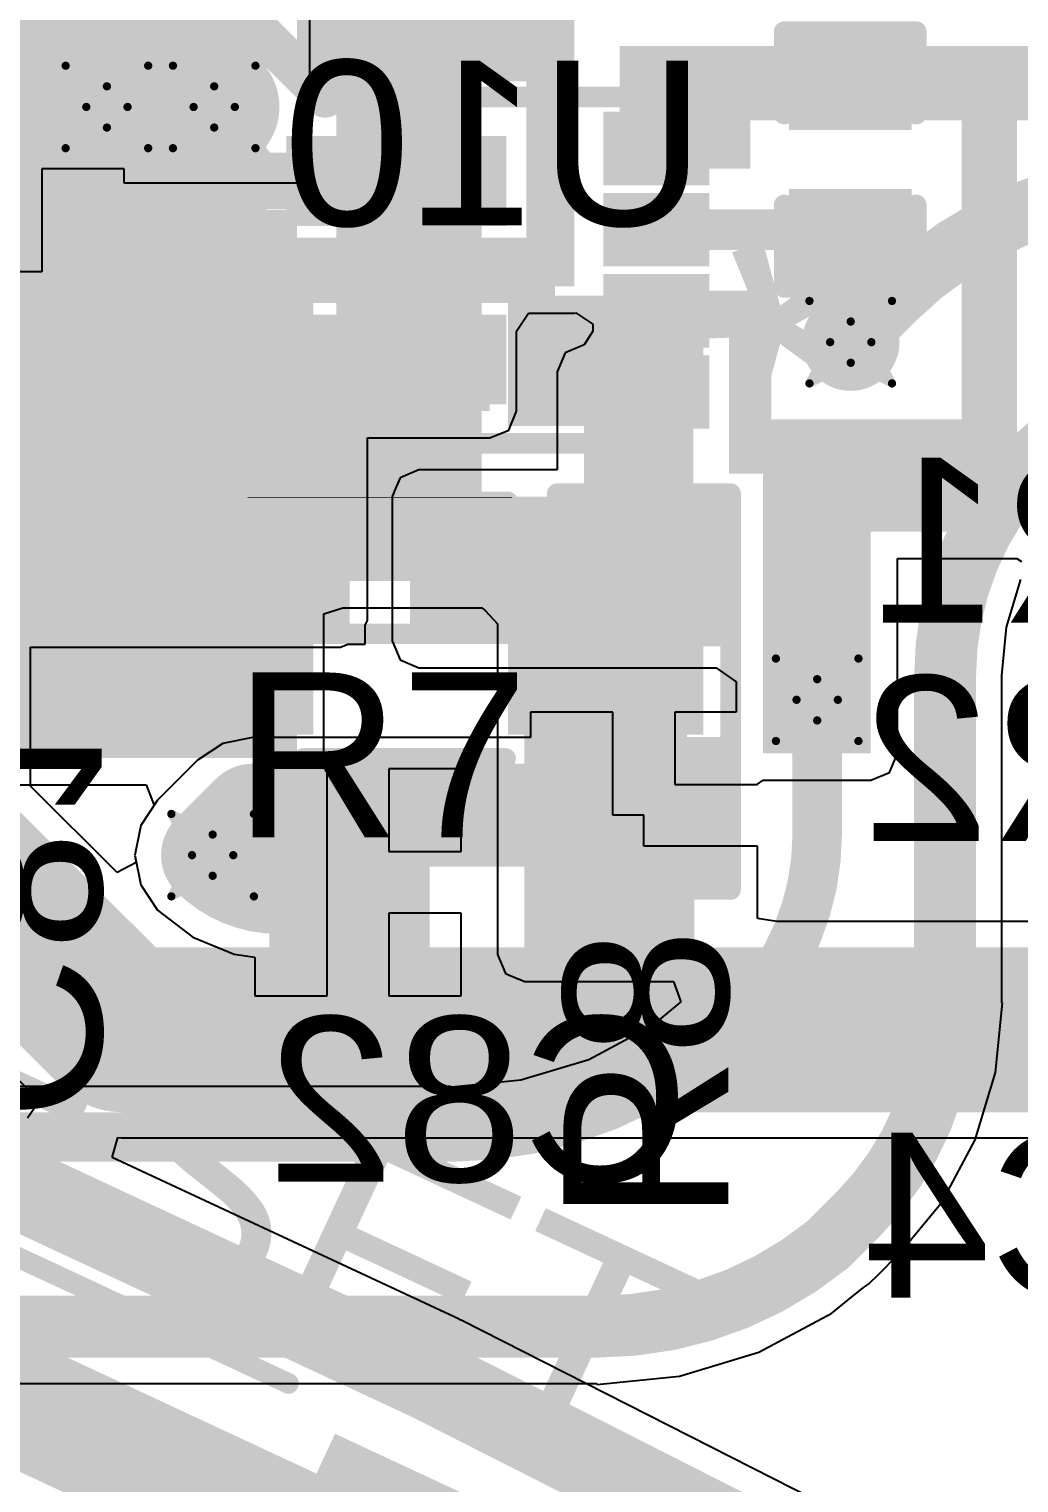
# Model space of a CAD drawing. Header units: millimetres. Extents: x -41 to 155, y -111 to 87.
# Drawn here: x -11.79 to -5.69, y -27.71 to -18.75 of the extents above; entities that cross this region are included whole.
import ezdxf

# ---------------------------------------------------------------- set-up
doc = ezdxf.new("R2010")
doc.units = ezdxf.units.MM
for name, color, linetype in [('BottomLayer', 5, 'Continuous'), ('BottomOverlay', 54, 'Continuous'), ('BottomPaste', 16, 'Continuous'), ('BottomSolder', 6, 'Continuous'), ('DrillDrawing', 1, 'Continuous'), ('Mechanical1', 6, 'Continuous'), ('Mechanical2', 216, 'Continuous'), ('TopLayer', 1, 'Continuous'), ('TopOverlay', 2, 'Continuous'), ('TopPaste', 8, 'Continuous'), ('TopSolder', 216, 'Continuous'), ('ViaHoleLayer', 16, 'Continuous')]:
    doc.layers.add(name, color=color, linetype=linetype)
doc.styles.add('Arial', font='', dxfattribs={"height": 0.2})
doc.styles.get('Arial').set_extended_font_data('Arial')

# ---------------------------------------------------------------- blocks, each defined once
blk = doc.blocks.new('SSOP_5_1_6___B_6')
at = {"layer": 'BottomLayer'}
for points in [[(-1.7, 1.25), (-0.7, 1.25), (-0.7, 0.65), (-1.7, 0.65)], [(0.7, 1.25), (1.7, 1.25), (1.7, 0.65), (0.7, 0.65)], [(-1.7, 0.3), (-0.7, 0.3), (-0.7, -0.3), (-1.7, -0.3)], [(-1.7, -0.65), (-0.7, -0.65), (-0.7, -1.25), (-1.7, -1.25)], [(0.7, -0.65), (1.7, -0.65), (1.7, -1.25), (0.7, -1.25)]]:
    blk.add_hatch(color=5, dxfattribs=at).paths.add_polyline_path(points)
at = {"layer": 'BottomPaste'}
for points in [[(-1.7, 1.25), (-0.7, 1.25), (-0.7, 0.65), (-1.7, 0.65)], [(0.7, 1.25), (1.7, 1.25), (1.7, 0.65), (0.7, 0.65)], [(-1.7, 0.3), (-0.7, 0.3), (-0.7, -0.3), (-1.7, -0.3)], [(-1.7, -0.65), (-0.7, -0.65), (-0.7, -1.25), (-1.7, -1.25)], [(0.7, -0.65), (1.7, -0.65), (1.7, -1.25), (0.7, -1.25)]]:
    blk.add_hatch(color=16, dxfattribs=at).paths.add_polyline_path(points)
at = {"layer": 'BottomSolder'}
for points in [[(-1.8016, 1.3516), (-0.5984, 1.3516), (-0.5984, 0.5484), (-1.8016, 0.5484)], [(0.5984, 1.3516), (1.8016, 1.3516), (1.8016, 0.5484), (0.5984, 0.5484)], [(-1.8016, 0.4016), (-0.5984, 0.4016), (-0.5984, -0.4016), (-1.8016, -0.4016)], [(-1.8016, -0.5484), (-0.5984, -0.5484), (-0.5984, -1.3516), (-1.8016, -1.3516)], [(0.5984, -0.5484), (1.8016, -0.5484), (1.8016, -1.3516), (0.5984, -1.3516)]]:
    blk.add_hatch(color=6, dxfattribs=at).paths.add_polyline_path(points)
at = {"layer": 'BottomOverlay'}
for points, const_width in [([(-0.6604, 1.4986), (0.5842, 1.4986)], 0.127), ([(-2.032, -1.1176), (-2.032, -0.8636)], 0.2), ([(-2.032, -0.8636), (-1.905, -0.9906)], 0.2), ([(-2.032, -1.1176), (-1.905, -0.9906)], 0.2), ([(-0.6604, -1.4986), (0.5842, -1.4986)], 0.127)]:
    blk.add_lwpolyline(points, dxfattribs=dict(at, const_width=const_width))
for points, const_width in [([(-0.6921, 1.4986, 1), (-0.6287, 1.4986, 1)], 0.0635), ([(0.5524, 1.4986, 1), (0.6159, 1.4986, 1)], 0.0635), ([(-2.082, -0.8636, 1), (-1.982, -0.8636, 1)], 0.1), ([(-2.082, -0.8636, 1), (-1.982, -0.8636, 1)], 0.1), ([(-1.955, -0.9906, 1), (-1.855, -0.9906, 1)], 0.1), ([(-1.955, -0.9906, 1), (-1.855, -0.9906, 1)], 0.1), ([(-2.082, -1.1176, 1), (-1.982, -1.1176, 1)], 0.1), ([(-2.082, -1.1176, 1), (-1.982, -1.1176, 1)], 0.1), ([(-0.6921, -1.4986, 1), (-0.6287, -1.4986, 1)], 0.0635), ([(0.5524, -1.4986, 1), (0.6159, -1.4986, 1)], 0.0635)]:
    blk.add_lwpolyline(points, format="xyb", close=True, dxfattribs=dict(at, const_width=const_width))
blk = doc.blocks.new('7_VQFN_HR__2_2__9')
at = {"layer": 'TopLayer'}
for points in [[(0.575, 0.875), (1.025, 0.875), (1.025, 0.625), (0.575, 0.625)], [(-1.375, 0.725), (-0.225, 0.725), (-0.225, 0.375), (-1.375, 0.375)], [(0.575, 0.375), (1.025, 0.375), (1.025, 0.125), (0.575, 0.125)], [(-1.375, 0.1), (0.075, 0.1), (0.075, -0.1), (-1.375, -0.1)], [(0.575, -0.125), (1.025, -0.125), (1.025, -0.375), (0.575, -0.375)], [(-1.375, -0.375), (-0.225, -0.375), (-0.225, -0.725), (-1.375, -0.725)], [(0.575, -0.625), (1.025, -0.625), (1.025, -0.875), (0.575, -0.875)]]:
    blk.add_hatch(color=1, dxfattribs=at).paths.add_polyline_path(points)
at = {"layer": 'TopPaste'}
for points in [[(0.575, 0.875), (1.025, 0.875), (1.025, 0.625), (0.575, 0.625)], [(-1.375, 0.725), (-0.225, 0.725), (-0.225, 0.375), (-1.375, 0.375)], [(0.575, 0.375), (1.025, 0.375), (1.025, 0.125), (0.575, 0.125)], [(-1.375, 0.1), (0.075, 0.1), (0.075, -0.1), (-1.375, -0.1)], [(0.575, -0.125), (1.025, -0.125), (1.025, -0.375), (0.575, -0.375)], [(-1.375, -0.375), (-0.225, -0.375), (-0.225, -0.725), (-1.375, -0.725)], [(0.575, -0.625), (1.025, -0.625), (1.025, -0.875), (0.575, -0.875)]]:
    blk.add_hatch(color=8, dxfattribs=at).paths.add_polyline_path(points)
at = {"layer": 'TopSolder'}
for points in [[(0.4734, 0.9766), (1.1266, 0.9766), (1.1266, 0.5234), (0.4734, 0.5234)], [(-1.4766, 0.8266), (-0.1234, 0.8266), (-0.1234, 0.2734), (-1.4766, 0.2734)], [(0.4734, 0.4766), (1.1266, 0.4766), (1.1266, 0.0234), (0.4734, 0.0234)], [(-1.4766, 0.2016), (0.1766, 0.2016), (0.1766, -0.2016), (-1.4766, -0.2016)], [(0.4734, -0.0234), (1.1266, -0.0234), (1.1266, -0.4766), (0.4734, -0.4766)], [(-1.4766, -0.2734), (-0.1234, -0.2734), (-0.1234, -0.8266), (-1.4766, -0.8266)], [(0.4734, -0.5234), (1.1266, -0.5234), (1.1266, -0.9766), (0.4734, -0.9766)]]:
    blk.add_hatch(color=216, dxfattribs=at).paths.add_polyline_path(points)
at = {"layer": 'TopOverlay', "const_width": 0.127}
for points in [[(-1.1684, 1.0668), (0.762, 1.0668)], [(-1.651, 0.7112), (-1.524, 0.5842)], [(-1.651, 0.4572), (-1.651, 0.7112)], [(-1.651, 0.4572), (-1.524, 0.5842)], [(-1.1684, -1.0668), (0.762, -1.0668)]]:
    blk.add_lwpolyline(points, dxfattribs=at)
at = {"layer": 'TopOverlay', "const_width": 0.0635}
for points in [[(-1.2002, 1.0668, 1), (-1.1366, 1.0668, 1)], [(0.7302, 1.0668, 1), (0.7937, 1.0668, 1)], [(-1.6827, 0.7112, 1), (-1.6193, 0.7112, 1)], [(-1.6827, 0.7112, 1), (-1.6193, 0.7112, 1)], [(-1.5557, 0.5842, 1), (-1.4923, 0.5842, 1)], [(-1.5557, 0.5842, 1), (-1.4923, 0.5842, 1)], [(-1.6827, 0.4572, 1), (-1.6193, 0.4572, 1)], [(-1.6827, 0.4572, 1), (-1.6193, 0.4572, 1)], [(-1.2002, -1.0668, 1), (-1.1366, -1.0668, 1)], [(0.7302, -1.0668, 1), (0.7937, -1.0668, 1)]]:
    blk.add_lwpolyline(points, format="xyb", close=True, dxfattribs=at)
blk = doc.blocks.new('C___0603_13')
at = {"layer": 'TopLayer'}
for points in [[(-0.381, 0.4445), (-0.381, -0.4445), (-1.143, -0.4445), (-1.143, 0.4445)], [(1.143, 0.4445), (1.143, -0.4445), (0.381, -0.4445), (0.381, 0.4445)]]:
    blk.add_hatch(color=1, dxfattribs=at).paths.add_polyline_path(points)
at = {"layer": 'TopPaste'}
for points in [[(-0.381, 0.4445), (-0.381, -0.4445), (-1.143, -0.4445), (-1.143, 0.4445)], [(1.143, 0.4445), (1.143, -0.4445), (0.381, -0.4445), (0.381, 0.4445)]]:
    blk.add_hatch(color=8, dxfattribs=at).paths.add_polyline_path(points)
at = {"layer": 'TopSolder'}
for points in [[(-0.321, 0.5045), (-0.321, -0.5045), (-1.203, -0.5045), (-1.203, 0.5045)], [(1.203, 0.5045), (1.203, -0.5045), (0.321, -0.5045), (0.321, 0.5045)]]:
    blk.add_hatch(color=216, dxfattribs=at).paths.add_polyline_path(points)
at = {"layer": 'TopOverlay', "const_width": 0.127}
for points in [[(-1.2446, -0.5334), (-1.2446, 0.5334)], [(-0.4572, 0.5334), (-1.2446, 0.5334)], [(1.2446, 0.5334), (0.4572, 0.5334)], [(1.2446, -0.5334), (1.2446, 0.5334)], [(-0.4572, -0.5334), (-1.2446, -0.5334)], [(1.2446, -0.5334), (0.4572, -0.5334)]]:
    blk.add_lwpolyline(points, dxfattribs=at)
at = {"layer": 'TopOverlay', "const_width": 0.0635}
for points in [[(-1.2764, 0.5334, 1), (-1.2128, 0.5334, 1)], [(-1.2764, 0.5334, 1), (-1.2128, 0.5334, 1)], [(-0.4889, 0.5334, 1), (-0.4254, 0.5334, 1)], [(0.4254, 0.5334, 1), (0.4889, 0.5334, 1)], [(1.2128, 0.5334, 1), (1.2764, 0.5334, 1)], [(1.2128, 0.5334, 1), (1.2764, 0.5334, 1)], [(-1.2764, -0.5334, 1), (-1.2128, -0.5334, 1)], [(-1.2764, -0.5334, 1), (-1.2128, -0.5334, 1)], [(-0.4889, -0.5334, 1), (-0.4254, -0.5334, 1)], [(0.4254, -0.5334, 1), (0.4889, -0.5334, 1)], [(1.2128, -0.5334, 1), (1.2764, -0.5334, 1)], [(1.2128, -0.5334, 1), (1.2764, -0.5334, 1)]]:
    blk.add_lwpolyline(points, format="xyb", close=True, dxfattribs=at)
blk = doc.blocks.new('C___0402_23')
at = {"layer": 'TopLayer'}
for points in [[(-0.6985, -0.3175), (-0.6985, 0.3175), (-0.2413, 0.3175), (-0.2413, -0.3175)], [(0.2413, -0.3175), (0.2413, 0.3175), (0.6985, 0.3175), (0.6985, -0.3175)]]:
    blk.add_hatch(color=1, dxfattribs=at).paths.add_polyline_path(points)
at = {"layer": 'TopPaste'}
for points in [[(-0.6985, -0.3175), (-0.6985, 0.3175), (-0.2413, 0.3175), (-0.2413, -0.3175)], [(0.2413, -0.3175), (0.2413, 0.3175), (0.6985, 0.3175), (0.6985, -0.3175)]]:
    blk.add_hatch(color=8, dxfattribs=at).paths.add_polyline_path(points)
at = {"layer": 'TopSolder'}
for points in [[(-0.7585, -0.3775), (-0.7585, 0.3775), (-0.1813, 0.3775), (-0.1813, -0.3775)], [(0.1813, -0.3775), (0.1813, 0.3775), (0.7585, 0.3775), (0.7585, -0.3775)]]:
    blk.add_hatch(color=216, dxfattribs=at).paths.add_polyline_path(points)
at = {"layer": 'TopOverlay', "const_width": 0.127}
for points in [[(-0.7874, 0.4064), (-0.2794, 0.4064)], [(-0.7874, 0.4064), (-0.7874, -0.4064)], [(0.2794, 0.4064), (0.7874, 0.4064)], [(0.7874, 0.4064), (0.7874, -0.4064)], [(-0.7874, -0.4064), (-0.2794, -0.4064)], [(0.2794, -0.4064), (0.7874, -0.4064)]]:
    blk.add_lwpolyline(points, dxfattribs=at)
at = {"layer": 'TopOverlay', "const_width": 0.0635}
for points in [[(-0.8191, 0.4064, 1), (-0.7556, 0.4064, 1)], [(-0.8191, 0.4064, 1), (-0.7556, 0.4064, 1)], [(-0.3111, 0.4064, 1), (-0.2477, 0.4064, 1)], [(0.2477, 0.4064, 1), (0.3112, 0.4064, 1)], [(0.7556, 0.4064, 1), (0.8191, 0.4064, 1)], [(0.7556, 0.4064, 1), (0.8191, 0.4064, 1)], [(-0.8191, -0.4064, 1), (-0.7556, -0.4064, 1)], [(-0.8191, -0.4064, 1), (-0.7556, -0.4064, 1)], [(-0.3112, -0.4064, 1), (-0.2477, -0.4064, 1)], [(0.2477, -0.4064, 1), (0.3111, -0.4064, 1)], [(0.7556, -0.4064, 1), (0.8191, -0.4064, 1)], [(0.7556, -0.4064, 1), (0.8191, -0.4064, 1)]]:
    blk.add_lwpolyline(points, format="xyb", close=True, dxfattribs=at)
blk = doc.blocks.new('C___0603_B_59')
at = {"layer": 'BottomLayer'}
for points in [[(-1.143, -0.4445), (-1.143, 0.4445), (-0.381, 0.4445), (-0.381, -0.4445)], [(0.381, -0.4445), (0.381, 0.4445), (1.143, 0.4445), (1.143, -0.4445)]]:
    blk.add_hatch(color=5, dxfattribs=at).paths.add_polyline_path(points)
at = {"layer": 'BottomPaste'}
for points in [[(-1.143, -0.4445), (-1.143, 0.4445), (-0.381, 0.4445), (-0.381, -0.4445)], [(0.381, -0.4445), (0.381, 0.4445), (1.143, 0.4445), (1.143, -0.4445)]]:
    blk.add_hatch(color=16, dxfattribs=at).paths.add_polyline_path(points)
at = {"layer": 'BottomSolder'}
for points in [[(-1.203, -0.5045), (-1.203, 0.5045), (-0.321, 0.5045), (-0.321, -0.5045)], [(0.321, -0.5045), (0.321, 0.5045), (1.203, 0.5045), (1.203, -0.5045)]]:
    blk.add_hatch(color=6, dxfattribs=at).paths.add_polyline_path(points)
at = {"layer": 'BottomOverlay', "const_width": 0.127}
for points in [[(-1.2446, 0.5334), (-0.4572, 0.5334)], [(-1.2446, -0.5334), (-1.2446, 0.5334)], [(0.4572, 0.5334), (1.2446, 0.5334)], [(1.2446, -0.5334), (1.2446, 0.5334)], [(-1.2446, -0.5334), (-0.4572, -0.5334)], [(0.4572, -0.5334), (1.2446, -0.5334)]]:
    blk.add_lwpolyline(points, dxfattribs=at)
at = {"layer": 'BottomOverlay', "const_width": 0.0635}
for points in [[(-1.2764, 0.5334, 1), (-1.2128, 0.5334, 1)], [(-1.2764, 0.5334, 1), (-1.2128, 0.5334, 1)], [(-0.4889, 0.5334, 1), (-0.4254, 0.5334, 1)], [(0.4254, 0.5334, 1), (0.4889, 0.5334, 1)], [(1.2128, 0.5334, 1), (1.2764, 0.5334, 1)], [(1.2128, 0.5334, 1), (1.2764, 0.5334, 1)], [(-1.2764, -0.5334, 1), (-1.2128, -0.5334, 1)], [(-1.2764, -0.5334, 1), (-1.2128, -0.5334, 1)], [(-0.4889, -0.5334, 1), (-0.4254, -0.5334, 1)], [(0.4254, -0.5334, 1), (0.4889, -0.5334, 1)], [(1.2128, -0.5334, 1), (1.2764, -0.5334, 1)], [(1.2128, -0.5334, 1), (1.2764, -0.5334, 1)]]:
    blk.add_lwpolyline(points, format="xyb", close=True, dxfattribs=at)
blk = doc.blocks.new('R___0402_65')
at = {"layer": 'TopLayer'}
for points in [[(-0.6985, -0.3175), (-0.6985, 0.3175), (-0.2413, 0.3175), (-0.2413, -0.3175)], [(0.2413, -0.3175), (0.2413, 0.3175), (0.6985, 0.3175), (0.6985, -0.3175)]]:
    blk.add_hatch(color=1, dxfattribs=at).paths.add_polyline_path(points)
at = {"layer": 'TopPaste'}
for points in [[(-0.6985, -0.3175), (-0.6985, 0.3175), (-0.2413, 0.3175), (-0.2413, -0.3175)], [(0.2413, -0.3175), (0.2413, 0.3175), (0.6985, 0.3175), (0.6985, -0.3175)]]:
    blk.add_hatch(color=8, dxfattribs=at).paths.add_polyline_path(points)
at = {"layer": 'TopSolder'}
for points in [[(-0.7535, -0.3725), (-0.7535, 0.3725), (-0.1863, 0.3725), (-0.1863, -0.3725)], [(0.1863, -0.3725), (0.1863, 0.3725), (0.7535, 0.3725), (0.7535, -0.3725)]]:
    blk.add_hatch(color=216, dxfattribs=at).paths.add_polyline_path(points)
at = {"layer": 'TopOverlay'}
for points, const_width in [([(0.7874, 0.4064), (-0.7874, 0.4064)], 0.127), ([(-0.7874, 0.4064), (-0.7874, -0.4064)], 0.127), ([(0.7874, 0.4064), (0.7874, -0.4064)], 0.127), ([(0.7874, -0.4064), (-0.7874, -0.4064)], 0.127), ([(0.8128, -0.4318), (-0.8128, -0.4318)], 0.00323)]:
    blk.add_lwpolyline(points, dxfattribs=dict(at, const_width=const_width))
for points, const_width in [([(-0.8191, 0.4064, 1), (-0.7556, 0.4064, 1)], 0.0635), ([(-0.8191, 0.4064, 1), (-0.7556, 0.4064, 1)], 0.0635), ([(0.7556, 0.4064, 1), (0.8191, 0.4064, 1)], 0.0635), ([(0.7556, 0.4064, 1), (0.8191, 0.4064, 1)], 0.0635), ([(-0.8191, -0.4064, 1), (-0.7556, -0.4064, 1)], 0.0635), ([(-0.8191, -0.4064, 1), (-0.7556, -0.4064, 1)], 0.0635), ([(0.7556, -0.4064, 1), (0.8191, -0.4064, 1)], 0.0635), ([(0.7556, -0.4064, 1), (0.8191, -0.4064, 1)], 0.0635), ([(-0.8136, -0.4318, 1), (-0.812, -0.4318, 1)], 0.00161), ([(0.812, -0.4318, 1), (0.8136, -0.4318, 1)], 0.00161)]:
    blk.add_lwpolyline(points, format="xyb", close=True, dxfattribs=dict(at, const_width=const_width))
blk = doc.blocks.new('C___0603_B_67')
at = {"layer": 'BottomLayer'}
for points in [[(-1.143, -0.4445), (-1.143, 0.4445), (-0.381, 0.4445), (-0.381, -0.4445)], [(0.381, -0.4445), (0.381, 0.4445), (1.143, 0.4445), (1.143, -0.4445)]]:
    blk.add_hatch(color=5, dxfattribs=at).paths.add_polyline_path(points)
at = {"layer": 'BottomPaste'}
for points in [[(-1.143, -0.4445), (-1.143, 0.4445), (-0.381, 0.4445), (-0.381, -0.4445)], [(0.381, -0.4445), (0.381, 0.4445), (1.143, 0.4445), (1.143, -0.4445)]]:
    blk.add_hatch(color=16, dxfattribs=at).paths.add_polyline_path(points)
at = {"layer": 'BottomSolder'}
for points in [[(-1.203, -0.5045), (-1.203, 0.5045), (-0.321, 0.5045), (-0.321, -0.5045)], [(0.321, -0.5045), (0.321, 0.5045), (1.203, 0.5045), (1.203, -0.5045)]]:
    blk.add_hatch(color=6, dxfattribs=at).paths.add_polyline_path(points)
at = {"layer": 'BottomOverlay', "const_width": 0.127}
for points in [[(-0.4572, 0.5334), (-1.2446, 0.5334)], [(-1.2446, -0.5334), (-1.2446, 0.5334)], [(1.2446, 0.5334), (0.4572, 0.5334)], [(1.2446, -0.5334), (1.2446, 0.5334)], [(-0.4572, -0.5334), (-1.2446, -0.5334)], [(1.2446, -0.5334), (0.4572, -0.5334)]]:
    blk.add_lwpolyline(points, dxfattribs=at)
at = {"layer": 'BottomOverlay', "const_width": 0.0635}
for points in [[(-1.2764, 0.5334, 1), (-1.2128, 0.5334, 1)], [(-1.2764, 0.5334, 1), (-1.2128, 0.5334, 1)], [(-0.4889, 0.5334, 1), (-0.4254, 0.5334, 1)], [(0.4254, 0.5334, 1), (0.4889, 0.5334, 1)], [(1.2128, 0.5334, 1), (1.2764, 0.5334, 1)], [(1.2128, 0.5334, 1), (1.2764, 0.5334, 1)], [(-1.2764, -0.5334, 1), (-1.2128, -0.5334, 1)], [(-1.2764, -0.5334, 1), (-1.2128, -0.5334, 1)], [(-0.4889, -0.5334, 1), (-0.4254, -0.5334, 1)], [(0.4254, -0.5334, 1), (0.4889, -0.5334, 1)], [(1.2128, -0.5334, 1), (1.2764, -0.5334, 1)], [(1.2128, -0.5334, 1), (1.2764, -0.5334, 1)]]:
    blk.add_lwpolyline(points, format="xyb", close=True, dxfattribs=at)
blk = doc.blocks.new('TS_1109S_C_B_78')
at = {"layer": 'TopLayer'}
for points in [[(-3.95, 2.05), (-2.55, 2.05), (-2.55, 0.95), (-3.95, 0.95)], [(2.55, 2.05), (3.95, 2.05), (3.95, 0.95), (2.55, 0.95)], [(-3.95, -0.95), (-2.55, -0.95), (-2.55, -2.05), (-3.95, -2.05)], [(2.55, -0.95), (3.95, -0.95), (3.95, -2.05), (2.55, -2.05)]]:
    blk.add_hatch(color=1, dxfattribs=at).paths.add_polyline_path(points)
at = {"layer": 'TopPaste'}
for points in [[(-3.95, 2.05), (-2.55, 2.05), (-2.55, 0.95), (-3.95, 0.95)], [(2.55, 2.05), (3.95, 2.05), (3.95, 0.95), (2.55, 0.95)], [(-3.95, -0.95), (-2.55, -0.95), (-2.55, -2.05), (-3.95, -2.05)], [(2.55, -0.95), (3.95, -0.95), (3.95, -2.05), (2.55, -2.05)]]:
    blk.add_hatch(color=8, dxfattribs=at).paths.add_polyline_path(points)
at = {"layer": 'TopSolder'}
for points in [[(-4.0516, 2.1516), (-2.4484, 2.1516), (-2.4484, 0.8484), (-4.0516, 0.8484)], [(2.4484, 2.1516), (4.0516, 2.1516), (4.0516, 0.8484), (2.4484, 0.8484)], [(-4.0516, -0.8484), (-2.4484, -0.8484), (-2.4484, -2.1516), (-4.0516, -2.1516)], [(2.4484, -0.8484), (4.0516, -0.8484), (4.0516, -2.1516), (2.4484, -2.1516)]]:
    blk.add_hatch(color=216, dxfattribs=at).paths.add_polyline_path(points)
at = {"layer": 'TopOverlay', "const_width": 0.127}
for points in [[(-2.0066, 2.3114), (2.0574, 2.3114)], [(-2.413, -0.7112), (-2.413, 0.7112)], [(2.413, -0.7112), (2.413, 0.7112)], [(-2.0066, -2.3114), (2.0574, -2.3114)]]:
    blk.add_lwpolyline(points, dxfattribs=at)
at = {"layer": 'TopOverlay'}
for points, const_width in [([(-2.0384, 2.3114, 1), (-1.9749, 2.3114, 1)], 0.0635), ([(2.0256, 2.3114, 1), (2.0891, 2.3114, 1)], 0.0635), ([(1.2258, 0, 1), (-1.2258, 0, 1)], 0.127), ([(-2.4447, 0.7112, 1), (-2.3812, 0.7112, 1)], 0.0635), ([(2.3813, 0.7112, 1), (2.4447, 0.7112, 1)], 0.0635), ([(0.5571, 0, 1), (-0.5571, 0, 1)], 0.254), ([(-0.6206, 0, 1), (-0.4936, 0, 1)], 0.127), ([(0.4936, 0, 1), (0.6206, 0, 1)], 0.127), ([(-1.2575, 0, 1), (-1.194, 0, 1)], 0.0635), ([(1.194, 0, 1), (1.2575, 0, 1)], 0.0635), ([(-2.4448, -0.7112, 1), (-2.3813, -0.7112, 1)], 0.0635), ([(2.3813, -0.7112, 1), (2.4448, -0.7112, 1)], 0.0635), ([(-2.0384, -2.3114, 1), (-1.9749, -2.3114, 1)], 0.0635), ([(2.0257, -2.3114, 1), (2.0892, -2.3114, 1)], 0.0635)]:
    blk.add_lwpolyline(points, format="xyb", close=True, dxfattribs=dict(at, const_width=const_width))
blk = doc.blocks.new('R___0603_87')
at = {"layer": 'TopLayer'}
for points in [[(-0.381, 0.4445), (-0.381, -0.4445), (-1.143, -0.4445), (-1.143, 0.4445)], [(1.143, 0.4445), (1.143, -0.4445), (0.381, -0.4445), (0.381, 0.4445)]]:
    blk.add_hatch(color=1, dxfattribs=at).paths.add_polyline_path(points)
at = {"layer": 'TopPaste'}
for points in [[(-0.381, 0.4445), (-0.381, -0.4445), (-1.143, -0.4445), (-1.143, 0.4445)], [(1.143, 0.4445), (1.143, -0.4445), (0.381, -0.4445), (0.381, 0.4445)]]:
    blk.add_hatch(color=8, dxfattribs=at).paths.add_polyline_path(points)
at = {"layer": 'TopSolder'}
for points in [[(-0.2794, 0.5461), (-0.2794, -0.5461), (-1.2446, -0.5461), (-1.2446, 0.5461)], [(1.2446, 0.5461), (1.2446, -0.5461), (0.2794, -0.5461), (0.2794, 0.5461)]]:
    blk.add_hatch(color=216, dxfattribs=at).paths.add_polyline_path(points)
at = {"layer": 'TopOverlay', "const_width": 0.127}
for points in [[(-1.2192, 0.5334), (1.2192, 0.5334)], [(-1.2192, 0.5334), (-1.2192, -0.5334)], [(1.2192, 0.5334), (1.2192, -0.5334)], [(-1.2192, -0.5334), (1.2192, -0.5334)]]:
    blk.add_lwpolyline(points, dxfattribs=at)
at = {"layer": 'TopOverlay', "const_width": 0.0635}
for points in [[(-1.25095, 0.5334, 1), (-1.18745, 0.5334, 1)], [(-1.25095, 0.5334, 1), (-1.18745, 0.5334, 1)], [(1.18745, 0.5334, 1), (1.25095, 0.5334, 1)], [(1.18745, 0.5334, 1), (1.25095, 0.5334, 1)], [(-1.25095, -0.5334, 1), (-1.18745, -0.5334, 1)], [(-1.25095, -0.5334, 1), (-1.18745, -0.5334, 1)], [(1.18745, -0.5334, 1), (1.25095, -0.5334, 1)], [(1.18745, -0.5334, 1), (1.25095, -0.5334, 1)]]:
    blk.add_lwpolyline(points, format="xyb", close=True, dxfattribs=at)
blk = doc.blocks.new('C___0402_106')
at = {"layer": 'TopLayer'}
for points in [[(-0.6985, -0.3175), (-0.6985, 0.3175), (-0.2413, 0.3175), (-0.2413, -0.3175)], [(0.2413, -0.3175), (0.2413, 0.3175), (0.6985, 0.3175), (0.6985, -0.3175)]]:
    blk.add_hatch(color=1, dxfattribs=at).paths.add_polyline_path(points)
at = {"layer": 'TopPaste'}
for points in [[(-0.6985, -0.3175), (-0.6985, 0.3175), (-0.2413, 0.3175), (-0.2413, -0.3175)], [(0.2413, -0.3175), (0.2413, 0.3175), (0.6985, 0.3175), (0.6985, -0.3175)]]:
    blk.add_hatch(color=8, dxfattribs=at).paths.add_polyline_path(points)
at = {"layer": 'TopSolder'}
for points in [[(-0.7585, -0.3775), (-0.7585, 0.3775), (-0.1813, 0.3775), (-0.1813, -0.3775)], [(0.1813, -0.3775), (0.1813, 0.3775), (0.7585, 0.3775), (0.7585, -0.3775)]]:
    blk.add_hatch(color=216, dxfattribs=at).paths.add_polyline_path(points)
at = {"layer": 'TopOverlay', "const_width": 0.127}
for points in [[(-0.7874, -0.4064), (-0.7874, 0.4064)], [(-0.2794, 0.4064), (-0.7874, 0.4064)], [(0.7874, 0.4064), (0.2794, 0.4064)], [(0.7874, -0.4064), (0.7874, 0.4064)], [(-0.2794, -0.4064), (-0.7874, -0.4064)], [(0.7874, -0.4064), (0.2794, -0.4064)]]:
    blk.add_lwpolyline(points, dxfattribs=at)
at = {"layer": 'TopOverlay', "const_width": 0.0635}
for points in [[(-0.8191, 0.4064, 1), (-0.7556, 0.4064, 1)], [(-0.8191, 0.4064, 1), (-0.7556, 0.4064, 1)], [(-0.3111, 0.4064, 1), (-0.2477, 0.4064, 1)], [(0.2477, 0.4064, 1), (0.3111, 0.4064, 1)], [(0.7556, 0.4064, 1), (0.8191, 0.4064, 1)], [(0.7556, 0.4064, 1), (0.8191, 0.4064, 1)], [(-0.8191, -0.4064, 1), (-0.7556, -0.4064, 1)], [(-0.8191, -0.4064, 1), (-0.7556, -0.4064, 1)], [(-0.3111, -0.4064, 1), (-0.2477, -0.4064, 1)], [(0.2477, -0.4064, 1), (0.3111, -0.4064, 1)], [(0.7556, -0.4064, 1), (0.8191, -0.4064, 1)], [(0.7556, -0.4064, 1), (0.8191, -0.4064, 1)]]:
    blk.add_lwpolyline(points, format="xyb", close=True, dxfattribs=at)

msp = doc.modelspace()

# ---------------------------------------------------------------- hatches: boundary and pattern name
at = {"layer": 'BottomLayer'}
for points in [[(-9.8947, -22.1543), (-8.9985, -22.1543), (-8.9985, -17.653), (-9.8947, -17.653)], [(-13.6373, -21.0981), (-10.1365, -21.0981), (-10.1365, -19.8683), (-13.6373, -19.8683)], [(-12.3419, -22.1543), (-8.9985, -22.1543), (-8.9985, -21.3923), (-12.3419, -21.3923)], [(-14.7828, -23.244), (-10.1365, -23.244), (-10.1365, -22.355), (-14.7828, -22.355)], [(-8.7365, -24.4545), (-7.7365, -24.4545), (-7.7365, -22.3981), (-8.7365, -22.3981)]]:
    msp.add_hatch(color=5, dxfattribs=at).paths.add_polyline_path(points)
h = msp.add_hatch(color=5, dxfattribs=at)
edge = h.paths.add_edge_path()
edge.add_arc((-11.3061, -19.2341), 0.3, 0, 360)
h = msp.add_hatch(color=5, dxfattribs=at)
edge = h.paths.add_edge_path()
edge.add_arc((-10.6457, -19.2341), 0.3, 0, 360)
h = msp.add_hatch(color=5, dxfattribs=at)
edge = h.paths.add_edge_path()
edge.add_arc((-6.7277, -20.6828), 0.3, 0, 360)
h = msp.add_hatch(color=5, dxfattribs=at)
edge = h.paths.add_edge_path()
edge.add_arc((-6.9342, -22.8854), 0.3, 0, 360)
h = msp.add_hatch(color=5, dxfattribs=at)
edge = h.paths.add_edge_path()
edge.add_arc((-10.6553, -23.8423), 0.3, 0, 360)
at = {"layer": 'BottomSolder'}
h = msp.add_hatch(color=6, dxfattribs=at)
edge = h.paths.add_edge_path()
edge.add_arc((-11.3061, -19.2341), 0.4016, 0, 360)
h = msp.add_hatch(color=6, dxfattribs=at)
edge = h.paths.add_edge_path()
edge.add_arc((-10.6457, -19.2341), 0.4016, 0, 360)
at = {"layer": 'TopLayer'}
for points in [[(-10.1358, -19.0757), (-8.4289, -19.0757), (-8.4289, -12.3138), (-10.1358, -12.3138)], [(-8.7248, -20.3398), (-8.4289, -20.3398), (-8.4289, -12.3138), (-8.7248, -12.3138)], [(-17.018, -20.1549), (-10.3251, -20.1549), (-10.3251, -16.6515), (-17.018, -16.6515)], [(-8.1498, -19.6148), (-7.3453, -19.6148), (-7.3453, -18.8595), (-8.1498, -18.8595)], [(-8.1498, -19.3167), (-3.9878, -19.3167), (-3.9878, -18.8595), (-8.1498, -18.8595)], [(-6.0452, -21.8506), (-5.7052, -21.8506), (-5.7052, -18.8595), (-6.0452, -18.8595)], [(-14.4653, -19.8648), (-8.9498, -19.8648), (-8.9498, -19.5148), (-14.4653, -19.5148)], [(-8.1498, -20.1148), (-6.4135, -20.1148), (-6.4135, -19.8648), (-8.1498, -19.8648)], [(-7.0485, -20.2565), (-6.4135, -20.2565), (-6.4135, -19.7993), (-7.0485, -19.7993)], [(-10.0998, -20.3398), (-8.4289, -20.3398), (-8.4289, -20.1398), (-10.0998, -20.1398)], [(-8.1498, -20.6148), (-7.2171, -20.6148), (-7.2171, -20.3648), (-8.1498, -20.3648)], [(-7.476, -21.4928), (-7.2171, -21.4928), (-7.2171, -20.3648), (-7.476, -20.3648)], [(-15.0241, -21.1074), (-8.9498, -21.1074), (-8.9498, -20.6148), (-15.0241, -20.6148)], [(-15.0241, -22.3962), (-9.8679, -22.3962), (-9.8679, -20.6148), (-15.0241, -20.6148)], [(-8.3693, -22.5232), (-7.6965, -22.5232), (-7.6965, -20.8648), (-8.3693, -20.8648)], [(-7.476, -21.4928), (-6.6048, -21.4928), (-6.6048, -21.1611), (-7.476, -21.1611)], [(-7.2671, -21.8506), (-5.715, -21.8506), (-5.715, -21.1582), (-7.2671, -21.1582)], [(-7.2671, -23.2156), (-6.6048, -23.2156), (-6.6048, -21.1611), (-7.2671, -21.1611)], [(-9.3853, -22.5232), (-7.5565, -22.5232), (-7.5565, -21.6342), (-9.3853, -21.6342)]]:
    msp.add_hatch(color=1, dxfattribs=at).paths.add_polyline_path(points)
h = msp.add_hatch(color=1, dxfattribs=at)
edge = h.paths.add_edge_path()
edge.add_arc((-11.3061, -19.2341), 0.3, 0, 360)
h = msp.add_hatch(color=1, dxfattribs=at)
edge = h.paths.add_edge_path()
edge.add_arc((-10.6457, -19.2341), 0.3, 0, 360)
h = msp.add_hatch(color=1, dxfattribs=at)
edge = h.paths.add_edge_path()
edge.add_arc((-6.7277, -20.6828), 0.3, 0, 360)
h = msp.add_hatch(color=1, dxfattribs=at)
edge = h.paths.add_edge_path()
edge.add_arc((-6.9342, -22.8854), 0.3, 0, 360)
h = msp.add_hatch(color=1, dxfattribs=at)
edge = h.paths.add_edge_path()
edge.add_arc((-10.6553, -23.8423), 0.3, 0, 360)
at = {"layer": 'TopSolder'}
h = msp.add_hatch(color=216, dxfattribs=at)
edge = h.paths.add_edge_path()
edge.add_arc((-11.3061, -19.2341), 0.4016, 0, 360)
h = msp.add_hatch(color=216, dxfattribs=at)
edge = h.paths.add_edge_path()
edge.add_arc((-10.6457, -19.2341), 0.4016, 0, 360)
at = {"layer": 'ViaHoleLayer'}
h = msp.add_hatch(color=16, dxfattribs=at)
edge = h.paths.add_edge_path()
edge.add_arc((-11.3061, -19.2341), 0.15, 0, 360)
h = msp.add_hatch(color=16, dxfattribs=at)
edge = h.paths.add_edge_path()
edge.add_arc((-10.6457, -19.2341), 0.15, 0, 360)
h = msp.add_hatch(color=16, dxfattribs=at)
edge = h.paths.add_edge_path()
edge.add_arc((-6.7277, -20.6828), 0.15, 0, 360)
h = msp.add_hatch(color=16, dxfattribs=at)
edge = h.paths.add_edge_path()
edge.add_arc((-6.9342, -22.8854), 0.15, 0, 360)
h = msp.add_hatch(color=16, dxfattribs=at)
edge = h.paths.add_edge_path()
edge.add_arc((-10.6553, -23.8423), 0.15, 0, 360)

# ---------------------------------------------------------------- linework, layer by layer
at = {"layer": 'BottomLayer'}
for p, q in [((-10.0596, -18.6947), (-10.0596, -19.6519)), ((-11.1989, -19.6143), (-11.7069, -19.6143)), ((-11.7069, -19.6143), (-11.7069, -20.2493)), ((-11.1989, -19.7033), (-11.1989, -19.6143)), ((-10.0596, -19.6519), (-10.1365, -19.7033)), ((-10.1365, -19.7033), (-11.1989, -19.7033)), ((-11.7069, -20.2493), (-12.0879, -20.2493)), ((-5.7687, -22.4371), (-5.68, -22.1445)), ((-9.9716, -22.355), (-9.8543, -22.3193)), ((-9.9716, -23.244), (-9.9716, -22.355)), ((-9.8543, -22.3193), (-8.9985, -22.3193)), ((-8.9985, -22.3193), (-8.9787, -22.3354)), ((-8.9787, -22.3354), (-8.9015, -22.4165)), ((-8.9015, -22.4165), (-8.9015, -24.4545)), ((-5.7982, -22.7362), (-5.7687, -22.4371)), ((-5.7972, -22.7414), (-5.7982, -22.7362)), ((-5.7972, -24.7516), (-5.7972, -22.7414)), ((-9.951, -23.2747), (-9.9716, -23.244)), ((-9.951, -24.01), (-9.951, -23.2747)), ((-9.1255, -23.3115), (-9.57, -23.3115)), ((-9.57, -23.3115), (-9.57, -23.8195)), ((-9.1255, -23.8195), (-9.1255, -23.3115)), ((-12.5833, -23.409), (-11.0637, -23.409)), ((-11.0637, -23.409), (-11.0157, -23.536)), ((-11.0157, -23.536), (-11.0979, -23.659)), ((-11.0979, -23.659), (-11.1344, -23.8423)), ((-11.1344, -23.8423), (-11.0979, -24.0257)), ((-9.57, -23.8195), (-9.1255, -23.8195)), ((-11.0979, -24.0257), (-10.9941, -24.1811)), ((-9.951, -24.7085), (-9.951, -24.01)), ((-10.9941, -24.1811), (-10.9939, -24.181)), ((-10.9939, -24.181), (-10.7762, -24.348)), ((-9.1255, -24.2005), (-9.57, -24.2005)), ((-9.57, -24.2005), (-9.57, -24.7085)), ((-9.1255, -24.7085), (-9.1255, -24.2005)), ((-10.7762, -24.348), (-10.5227, -24.453)), ((-10.5227, -24.453), (-10.3955, -24.4698)), ((-10.3955, -24.4698), (-10.3955, -24.7085)), ((-8.9015, -24.4545), (-8.8532, -24.5711)), ((-8.8532, -24.5711), (-8.7699, -24.6056)), ((-8.7699, -24.6056), (-8.7699, -24.6069)), ((-8.7699, -24.6069), (-8.7669, -24.6069)), ((-8.7669, -24.6069), (-8.7365, -24.6194)), ((-8.7365, -24.6194), (-7.8182, -24.6194)), ((-7.8182, -24.6194), (-7.7727, -24.7464)), ((-10.3955, -24.7085), (-9.951, -24.7085)), ((-9.57, -24.7085), (-9.1255, -24.7085)), ((-7.7727, -24.7464), (-7.9543, -24.8954)), ((-5.8357, -25.1818), (-5.7933, -24.7516)), ((-5.7933, -24.7516), (-5.7972, -24.7516)), ((-7.9543, -24.8954), (-8.3404, -25.1018)), ((-8.3404, -25.1018), (-8.7593, -25.2289)), ((-8.7593, -25.2289), (-9.1814, -25.2705)), ((-5.9611, -25.5955), (-5.8357, -25.1818)), ((-9.195, -25.2678), (-14.7546, -25.2678)), ((-9.1814, -25.2705), (-9.195, -25.2678)), ((-6.1649, -25.9768), (-5.9611, -25.5955)), ((-6.4392, -26.3109), (-6.1649, -25.9768)), ((-6.5556, -26.4219), (-6.4419, -26.3082)), ((-6.4419, -26.3082), (-6.4419, -26.3082)), ((-6.4419, -26.3082), (-6.4392, -26.3109)), ((-6.6482, -26.5048), (-6.6192, -26.4854)), ((-6.6192, -26.4854), (-6.5556, -26.4219)), ((-6.8434, -26.663), (-6.7437, -26.5811)), ((-6.7437, -26.5811), (-6.6482, -26.5048)), ((-7.2934, -26.9035), (-6.8434, -26.663)), ((-7.7817, -27.0516), (-7.2934, -26.9035)), ((-14.998, -27.0958), (-8.2896, -27.0958)), ((-8.2896, -27.1016), (-7.7817, -27.0516)), ((-8.2896, -27.0958), (-8.2896, -27.1016))]:
    msp.add_line(p, q, dxfattribs=at)
for points, const_width in [([(-6.4739, -20.4289, -0.198912), (-4.6779, -19.685)], 0.381), ([(-5.588, -21.3923, -0.198912), (-4.1534, -20.7981)], 0.381), ([(-6.1468, -22.7414, -0.198912), (-5.588, -21.3923)], 0.381), ([(-10.2506, -24.01, -0.198912), (-10.6553, -23.8423)], 0.635), ([(-6.9342, -23.7126, -0.198912), (-7.3989, -24.8346)], 0.3048), ([(-6.1468, -24.7516, -0.198912), (-6.6892, -26.061)], 0.381), ([(-7.3989, -24.8346, -0.198912), (-9.195, -25.5785)], 0.3048), ([(-6.8664, -26.2382, -0.173124), (-8.2896, -26.7462)], 0.381)]:
    msp.add_lwpolyline(points, format="xyb", dxfattribs=dict(at, const_width=const_width))
for points, const_width in [([(-6.7277, -20.6828), (-6.4739, -20.4289)], 0.381), ([(-6.1468, -24.7516), (-6.1468, -22.7414)], 0.381), ([(-6.9342, -23.7126), (-6.9342, -22.8854)], 0.3048), ([(-10.2506, -24.01), (-9.7605, -24.01)], 0.635), ([(-14.7546, -25.5785), (-9.195, -25.5785)], 0.3048), ([(-6.8664, -26.2382), (-6.6892, -26.061)], 0.381), ([(-14.998, -26.7462), (-8.2896, -26.7462)], 0.381)]:
    msp.add_lwpolyline(points, dxfattribs=dict(at, const_width=const_width))
for points, const_width in [([(-6.5692, -20.4289, 1), (-6.3787, -20.4289, 1)], 0.1905), ([(-6.5692, -20.4289, 1), (-6.3787, -20.4289, 1)], 0.1905), ([(-6.823, -20.6828, 1), (-6.6325, -20.6828, 1)], 0.1905), ([(-5.6832, -21.3923, 1), (-5.4927, -21.3923, 1)], 0.1905), ([(-5.6832, -21.3923, 1), (-5.4927, -21.3923, 1)], 0.1905), ([(-6.242, -22.7414, 1), (-6.0515, -22.7414, 1)], 0.1905), ([(-6.242, -22.7414, 1), (-6.0515, -22.7414, 1)], 0.1905), ([(-7.0104, -22.8854, 1), (-6.858, -22.8854, 1)], 0.1524), ([(-10.814, -23.8423, 1), (-10.4965, -23.8423, 1)], 0.3175), ([(-7.0104, -23.7126, 1), (-6.858, -23.7126, 1)], 0.1524), ([(-7.0104, -23.7126, 1), (-6.858, -23.7126, 1)], 0.1524), ([(-10.4094, -24.01, 1), (-10.0919, -24.01, 1)], 0.3175), ([(-10.4094, -24.01, 1), (-10.0919, -24.01, 1)], 0.3175), ([(-9.9193, -24.01, 1), (-9.6018, -24.01, 1)], 0.3175), ([(-6.242, -24.7516, 1), (-6.0515, -24.7516, 1)], 0.1905), ([(-6.242, -24.7516, 1), (-6.0515, -24.7516, 1)], 0.1905), ([(-7.4751, -24.8346, 1), (-7.3227, -24.8346, 1)], 0.1524), ([(-7.4751, -24.8346, 1), (-7.3227, -24.8346, 1)], 0.1524), ([(-9.2712, -25.5785, 1), (-9.1188, -25.5785, 1)], 0.1524), ([(-9.2712, -25.5785, 1), (-9.1188, -25.5785, 1)], 0.1524), ([(-6.7844, -26.061, 1), (-6.5939, -26.061, 1)], 0.1905), ([(-6.7844, -26.061, 1), (-6.5939, -26.061, 1)], 0.1905), ([(-6.9616, -26.2382, 1), (-6.7711, -26.2382, 1)], 0.1905), ([(-6.9616, -26.2382, 1), (-6.7711, -26.2382, 1)], 0.1905), ([(-8.3848, -26.7462, 1), (-8.1943, -26.7462, 1)], 0.1905), ([(-8.3848, -26.7462, 1), (-8.1943, -26.7462, 1)], 0.1905)]:
    msp.add_lwpolyline(points, format="xyb", close=True, dxfattribs=dict(at, const_width=const_width))
at = {"layer": 'DrillDrawing', "const_width": 0.0508}
for points in [[(-11.5601, -18.9801), (-11.3061, -19.1071)], [(-11.5601, -18.9801), (-11.4331, -19.2341)], [(-11.3061, -19.1071), (-11.0521, -18.9801)], [(-11.1791, -19.2341), (-11.0521, -18.9801)], [(-10.8997, -18.9801), (-10.6457, -19.1071)], [(-10.8997, -18.9801), (-10.7727, -19.2341)], [(-10.6457, -19.1071), (-10.3917, -18.9801)], [(-10.5187, -19.2341), (-10.3917, -18.9801)], [(-11.5601, -19.4881), (-11.4331, -19.2341)], [(-11.1791, -19.2341), (-11.0521, -19.4881)], [(-10.8997, -19.4881), (-10.7727, -19.2341)], [(-10.5187, -19.2341), (-10.3917, -19.4881)], [(-11.5601, -19.4881), (-11.3061, -19.3611)], [(-11.3061, -19.3611), (-11.0521, -19.4881)], [(-10.8997, -19.4881), (-10.6457, -19.3611)], [(-10.6457, -19.3611), (-10.3917, -19.4881)], [(-6.9817, -20.4288), (-6.7277, -20.5558)], [(-6.9817, -20.4288), (-6.8547, -20.6828)], [(-6.7277, -20.5558), (-6.4737, -20.4288)], [(-6.6007, -20.6828), (-6.4737, -20.4288)], [(-6.9817, -20.9368), (-6.8547, -20.6828)], [(-6.6007, -20.6828), (-6.4737, -20.9368)], [(-6.9817, -20.9368), (-6.7277, -20.8098)], [(-6.7277, -20.8098), (-6.4737, -20.9368)], [(-7.1882, -22.6314), (-6.9342, -22.7584)], [(-7.1882, -22.6314), (-7.0612, -22.8854)], [(-6.9342, -22.7584), (-6.6802, -22.6314)], [(-6.8072, -22.8854), (-6.6802, -22.6314)], [(-7.1882, -23.1394), (-7.0612, -22.8854)], [(-6.8072, -22.8854), (-6.6802, -23.1394)], [(-7.1882, -23.1394), (-6.9342, -23.0124)], [(-6.9342, -23.0124), (-6.6802, -23.1394)], [(-10.9093, -23.5883), (-10.6553, -23.7153)], [(-10.9093, -23.5883), (-10.7823, -23.8423)], [(-10.6553, -23.7153), (-10.4013, -23.5883)], [(-10.5283, -23.8423), (-10.4013, -23.5883)], [(-10.9093, -24.0963), (-10.7823, -23.8423)], [(-10.5283, -23.8423), (-10.4013, -24.0963)], [(-10.9093, -24.0963), (-10.6553, -23.9693)], [(-10.6553, -23.9693), (-10.4013, -24.0963)]]:
    msp.add_lwpolyline(points, dxfattribs=at)
at = {"layer": 'DrillDrawing', "const_width": 0.0254}
for points in [[(-11.5728, -18.9801, 1), (-11.5474, -18.9801, 1)], [(-11.5728, -18.9801, 1), (-11.5474, -18.9801, 1)], [(-11.0648, -18.9801, 1), (-11.0394, -18.9801, 1)], [(-11.0648, -18.9801, 1), (-11.0394, -18.9801, 1)], [(-10.9124, -18.9801, 1), (-10.887, -18.9801, 1)], [(-10.9124, -18.9801, 1), (-10.887, -18.9801, 1)], [(-10.4044, -18.9801, 1), (-10.379, -18.9801, 1)], [(-10.4044, -18.9801, 1), (-10.379, -18.9801, 1)], [(-11.3188, -19.1071, 1), (-11.2934, -19.1071, 1)], [(-11.3188, -19.1071, 1), (-11.2934, -19.1071, 1)], [(-10.6584, -19.1071, 1), (-10.633, -19.1071, 1)], [(-10.6584, -19.1071, 1), (-10.633, -19.1071, 1)], [(-11.4458, -19.2341, 1), (-11.4204, -19.2341, 1)], [(-11.4458, -19.2341, 1), (-11.4204, -19.2341, 1)], [(-11.1918, -19.2341, 1), (-11.1664, -19.2341, 1)], [(-11.1918, -19.2341, 1), (-11.1664, -19.2341, 1)], [(-10.7854, -19.2341, 1), (-10.76, -19.2341, 1)], [(-10.7854, -19.2341, 1), (-10.76, -19.2341, 1)], [(-10.5314, -19.2341, 1), (-10.506, -19.2341, 1)], [(-10.5314, -19.2341, 1), (-10.506, -19.2341, 1)], [(-11.3188, -19.3611, 1), (-11.2934, -19.3611, 1)], [(-11.3188, -19.3611, 1), (-11.2934, -19.3611, 1)], [(-10.6584, -19.3611, 1), (-10.633, -19.3611, 1)], [(-10.6584, -19.3611, 1), (-10.633, -19.3611, 1)], [(-11.5728, -19.4881, 1), (-11.5474, -19.4881, 1)], [(-11.5728, -19.4881, 1), (-11.5474, -19.4881, 1)], [(-11.0648, -19.4881, 1), (-11.0394, -19.4881, 1)], [(-11.0648, -19.4881, 1), (-11.0394, -19.4881, 1)], [(-10.9124, -19.4881, 1), (-10.887, -19.4881, 1)], [(-10.9124, -19.4881, 1), (-10.887, -19.4881, 1)], [(-10.4044, -19.4881, 1), (-10.379, -19.4881, 1)], [(-10.4044, -19.4881, 1), (-10.379, -19.4881, 1)], [(-6.9944, -20.4288, 1), (-6.969, -20.4288, 1)], [(-6.9944, -20.4288, 1), (-6.969, -20.4288, 1)], [(-6.4864, -20.4288, 1), (-6.461, -20.4288, 1)], [(-6.4864, -20.4288, 1), (-6.461, -20.4288, 1)], [(-6.7404, -20.5558, 1), (-6.715, -20.5558, 1)], [(-6.7404, -20.5558, 1), (-6.715, -20.5558, 1)], [(-6.8674, -20.6828, 1), (-6.842, -20.6828, 1)], [(-6.8674, -20.6828, 1), (-6.842, -20.6828, 1)], [(-6.6134, -20.6828, 1), (-6.588, -20.6828, 1)], [(-6.6134, -20.6828, 1), (-6.588, -20.6828, 1)], [(-6.7404, -20.8098, 1), (-6.715, -20.8098, 1)], [(-6.7404, -20.8098, 1), (-6.715, -20.8098, 1)], [(-6.9944, -20.9368, 1), (-6.969, -20.9368, 1)], [(-6.9944, -20.9368, 1), (-6.969, -20.9368, 1)], [(-6.4864, -20.9368, 1), (-6.461, -20.9368, 1)], [(-6.4864, -20.9368, 1), (-6.461, -20.9368, 1)], [(-7.2009, -22.6314, 1), (-7.1755, -22.6314, 1)], [(-7.2009, -22.6314, 1), (-7.1755, -22.6314, 1)], [(-6.6929, -22.6314, 1), (-6.6675, -22.6314, 1)], [(-6.6929, -22.6314, 1), (-6.6675, -22.6314, 1)], [(-6.9469, -22.7584, 1), (-6.9215, -22.7584, 1)], [(-6.9469, -22.7584, 1), (-6.9215, -22.7584, 1)], [(-7.0739, -22.8854, 1), (-7.0485, -22.8854, 1)], [(-7.0739, -22.8854, 1), (-7.0485, -22.8854, 1)], [(-6.8199, -22.8854, 1), (-6.7945, -22.8854, 1)], [(-6.8199, -22.8854, 1), (-6.7945, -22.8854, 1)], [(-6.9469, -23.0124, 1), (-6.9215, -23.0124, 1)], [(-6.9469, -23.0124, 1), (-6.9215, -23.0124, 1)], [(-7.2009, -23.1394, 1), (-7.1755, -23.1394, 1)], [(-7.2009, -23.1394, 1), (-7.1755, -23.1394, 1)], [(-6.6929, -23.1394, 1), (-6.6675, -23.1394, 1)], [(-6.6929, -23.1394, 1), (-6.6675, -23.1394, 1)], [(-10.922, -23.5883, 1), (-10.8966, -23.5883, 1)], [(-10.922, -23.5883, 1), (-10.8966, -23.5883, 1)], [(-10.414, -23.5883, 1), (-10.3886, -23.5883, 1)], [(-10.414, -23.5883, 1), (-10.3886, -23.5883, 1)], [(-10.668, -23.7153, 1), (-10.6426, -23.7153, 1)], [(-10.668, -23.7153, 1), (-10.6426, -23.7153, 1)], [(-10.795, -23.8423, 1), (-10.7696, -23.8423, 1)], [(-10.795, -23.8423, 1), (-10.7696, -23.8423, 1)], [(-10.541, -23.8423, 1), (-10.5156, -23.8423, 1)], [(-10.541, -23.8423, 1), (-10.5156, -23.8423, 1)], [(-10.668, -23.9693, 1), (-10.6426, -23.9693, 1)], [(-10.668, -23.9693, 1), (-10.6426, -23.9693, 1)], [(-10.922, -24.0963, 1), (-10.8966, -24.0963, 1)], [(-10.922, -24.0963, 1), (-10.8966, -24.0963, 1)], [(-10.414, -24.0963, 1), (-10.3886, -24.0963, 1)], [(-10.414, -24.0963, 1), (-10.3886, -24.0963, 1)]]:
    msp.add_lwpolyline(points, format="xyb", close=True, dxfattribs=at)
at = {"layer": 'Mechanical1', "const_width": 0.254}
msp.add_lwpolyline([(-26.7326, 19.8284, -3.064051), (-27.0164, -19.4272)], format="xyb", dxfattribs=at)
at = {"layer": 'Mechanical2', "const_width": 0.254}
msp.add_lwpolyline([(-27.7733, 19.435, -3.216016), (-28.067, -19.0083)], format="xyb", dxfattribs=at)
at = {"layer": 'TopLayer'}
for p, q in [((-8.4289, -20.5048), (-8.4204, -20.5012)), ((-8.4204, -20.5012), (-8.3148, -20.5718)), ((-8.7848, -20.6148), (-8.7112, -20.5048)), ((-8.7112, -20.5048), (-8.4289, -20.5048)), ((-8.3148, -20.5718), (-8.3148, -20.6148)), ((-8.7848, -21.1074), (-8.7848, -20.6148)), ((-8.3148, -20.6148), (-8.3693, -20.6998)), ((-8.4859, -20.7482), (-8.5343, -20.8648)), ((-8.3693, -20.6998), (-8.4859, -20.7482)), ((-8.5343, -20.8648), (-8.5343, -21.4692)), ((-8.8332, -21.224), (-8.7848, -21.1074)), ((-9.7029, -22.3962), (-9.7029, -21.2724)), ((-9.7029, -21.2724), (-8.9498, -21.2724)), ((-8.9498, -21.2724), (-8.8332, -21.224)), ((-9.3853, -21.4692), (-9.5019, -21.5175)), ((-8.5343, -21.4692), (-9.3853, -21.4692)), ((-9.5019, -21.5175), (-9.5372, -21.6027)), ((-9.5377, -21.6039), (-9.5503, -21.6342)), ((-9.5503, -21.6342), (-9.5503, -22.5232)), ((-9.5372, -21.6027), (-9.5377, -21.6027)), ((-9.5377, -21.6027), (-9.5377, -21.6039)), ((-6.4399, -23.2156), (-6.4399, -22.0156)), ((-6.4399, -22.0156), (-5.7052, -22.0156)), ((-5.7052, -22.0156), (-5.6768, -22.0346)), ((-9.7155, -22.4265), (-9.7029, -22.3962)), ((-9.7155, -22.5425), (-9.7155, -22.4265)), ((-11.7756, -23.4166), (-11.7756, -22.5611)), ((-11.7756, -22.5611), (-9.8679, -22.5611)), ((-9.8679, -22.5611), (-9.8229, -22.5425)), ((-9.8229, -22.5425), (-9.7155, -22.5425)), ((-9.5503, -22.5232), (-9.5019, -22.6398)), ((-9.5019, -22.6398), (-9.3853, -22.6881)), ((-9.3853, -22.6881), (-7.5565, -22.6881)), ((-7.5565, -22.6881), (-7.4321, -22.774)), ((-7.4321, -22.774), (-7.4321, -22.9616)), ((-8.1915, -22.9616), (-8.6995, -22.9616)), ((-8.6995, -22.9616), (-8.6995, -23.1175)), ((-8.1915, -23.5966), (-8.1915, -22.9616)), ((-7.4321, -22.9616), (-7.8105, -22.9616)), ((-7.8105, -22.9616), (-7.8105, -23.4061)), ((-10.5929, -23.154), (-10.7483, -23.2578)), ((-10.4096, -23.1175), (-10.5929, -23.154)), ((-8.6995, -23.1175), (-10.4096, -23.1175)), ((-10.7483, -23.2578), (-10.9941, -23.5036)), ((-6.4882, -23.3322), (-6.4399, -23.2156)), ((-6.6048, -23.3806), (-6.4882, -23.3322)), ((-11.2425, -23.9497), (-11.7756, -23.4166)), ((-7.8105, -23.4061), (-7.3025, -23.4061)), ((-7.3025, -23.4042), (-7.2671, -23.3806)), ((-7.3025, -23.4061), (-7.3025, -23.4042)), ((-7.2671, -23.3806), (-6.6048, -23.3806)), ((-10.9941, -23.5036), (-11.0979, -23.659)), ((-8.001, -23.5966), (-8.1915, -23.5966)), ((-8.001, -23.7871), (-8.001, -23.5966)), ((-11.0979, -23.659), (-11.1344, -23.8423)), ((-7.3025, -23.7871), (-8.001, -23.7871)), ((-7.3025, -24.2316), (-7.3025, -23.7871)), ((-11.1255, -23.8871), (-11.2425, -23.9497)), ((-11.1344, -23.8423), (-11.1255, -23.8871)), ((-12.9127, -24.1636), (-11.7206, -25.3557)), ((-7.1835, -24.251), (-7.3025, -24.2316)), ((-5.3812, -24.251), (-7.1835, -24.251)), ((-11.7206, -25.3557), (-11.7945, -25.4613)), ((-11.2747, -25.7038), (-11.2387, -25.5804)), ((-11.2387, -25.5804), (-11.2171, -25.5832)), ((-11.2171, -25.5832), (-11.2171, -25.5832)), ((-11.2171, -25.5832), (-5.1053, -25.5832)), ((-9.1375, -26.7003), (-11.2747, -25.7038)), ((-9.1318, -26.7045), (-9.1375, -26.7003)), ((-9.1251, -26.7064), (-9.1318, -26.7045)), ((-6.8228, -27.8753), (-9.1251, -26.7064))]:
    msp.add_line(p, q, dxfattribs=at)
for points, const_width in [([(-6.731, -20.6795), (-6.731, -20.0279)], 0.381), ([(-6.731, -20.6795), (-6.7277, -20.6828)], 0.2032), ([(-12.4417, -23.6926), (-11.2171, -24.9171)], 1.016), ([(-10.6553, -23.8423), (-10.4096, -23.5966)], 0.635), ([(-10.4096, -23.5966), (-8.001, -23.5966)], 0.635), ([(-14.5029, -24.6556), (-9.3127, -27.0759)], 0.508), ([(-11.2171, -24.9171), (-5.1053, -24.9171)], 1.016), ([(-15.3418, -25.588), (-9.4508, -28.3351)], 0.762), ([(-9.3127, -27.0759), (-7.0104, -28.2448)], 0.508)]:
    msp.add_lwpolyline(points, dxfattribs=dict(at, const_width=const_width))
for points, const_width in [([(-6.8262, -20.0279, 1), (-6.6357, -20.0279, 1)], 0.1905), ([(-6.8262, -20.6795, 1), (-6.6357, -20.6795, 1)], 0.1905), ([(-6.7818, -20.6795, 1), (-6.6802, -20.6795, 1)], 0.1016), ([(-6.7785, -20.6828, 1), (-6.6769, -20.6828, 1)], 0.1016), ([(-10.5683, -23.5966, 1), (-10.2508, -23.5966, 1)], 0.3175), ([(-10.5683, -23.5966, 1), (-10.2508, -23.5966, 1)], 0.3175), ([(-8.1597, -23.5966, 1), (-7.8422, -23.5966, 1)], 0.3175), ([(-10.814, -23.8423, 1), (-10.4965, -23.8423, 1)], 0.3175), ([(-11.4711, -24.9171, 1), (-10.9631, -24.9171, 1)], 0.508), ([(-11.4711, -24.9171, 1), (-10.9631, -24.9171, 1)], 0.508), ([(-9.4397, -27.0759, 1), (-9.1857, -27.0759, 1)], 0.254), ([(-9.4397, -27.0759, 1), (-9.1857, -27.0759, 1)], 0.254)]:
    msp.add_lwpolyline(points, format="xyb", close=True, dxfattribs=dict(at, const_width=const_width))
at = {"layer": 'TopOverlay', "const_width": 0.254}
msp.add_lwpolyline([(-10.3634, -18.7732), (-9.9636, -19.173)], dxfattribs=at)
at = {"layer": 'TopOverlay', "const_width": 0.127}
for points in [[(-10.4269, -18.7732, 1), (-10.2999, -18.7732, 1)], [(-10.0271, -19.173, 1), (-9.9001, -19.173, 1)]]:
    msp.add_lwpolyline(points, format="xyb", close=True, dxfattribs=at)

# ---------------------------------------------------------------- block references
for name, p, rotation in [('C___0402_23', (-6.731, -19.558), 90), ('C___0603_13', (-12.2174, -20.3454), 270), ('C___0402_106', (-10.9728, -20.3962), 270), ('C___0603_B_67', (-11.8974, -21.0113), 270), ('R___0603_87', (-8.001, -22.8346), 90), ('R___0402_65', (-9.6266, -22.0726), 180), ('TS_1109S_C_B_78', (-13.0302, -28.321), 335.0000000000001)]:
    msp.add_blockref(name, p, dxfattribs=dict(rotation=rotation))
for name, p in [('7_VQFN_HR__2_2__9', (-8.7248, -20.2398)), ('SSOP_5_1_6___B_6', (-9.4365, -21.7481)), ('C___0603_B_59', (-8.9985, -24.01))]:
    msp.add_blockref(name, p)

# ---------------------------------------------------------------- texts
at = {"layer": 'BottomOverlay', "style": 'Arial', "text_generation_flag": 2}
for s, p in [('U10', (-7.6204, -19.9642)), ('R1', (-4.7839, -22.4096)), ('R2', (-4.8432, -23.7545)), ('C82', (-7.7188, -25.8525)), ('C4', (-4.8432, -26.5682))]:
    msp.add_text(s, height=1.016, dxfattribs=at).set_placement(p)
msp.add_text('C81', height=1.016, rotation=270, dxfattribs=at).set_placement((-12.3552, -25.4818))
at = {"layer": 'TopOverlay', "style": 'Arial'}
for s, height, rotation, p in [('*', 2.032, 90, (-5.7033, -21.1269)), ('*', 2.032, 180, (-10.6521, -20.629)), ('RESET', 1.397, 335, (-14.0507, -25.0184)), ('R8', 1.016, 90, (-7.4807, -26.1062))]:
    msp.add_text(s, height=height, rotation=rotation, dxfattribs=at).set_placement(p)
msp.add_text('R7', height=1.016, dxfattribs=at).set_placement((-10.5251, -23.7328))

doc.saveas('drawing.dxf')
